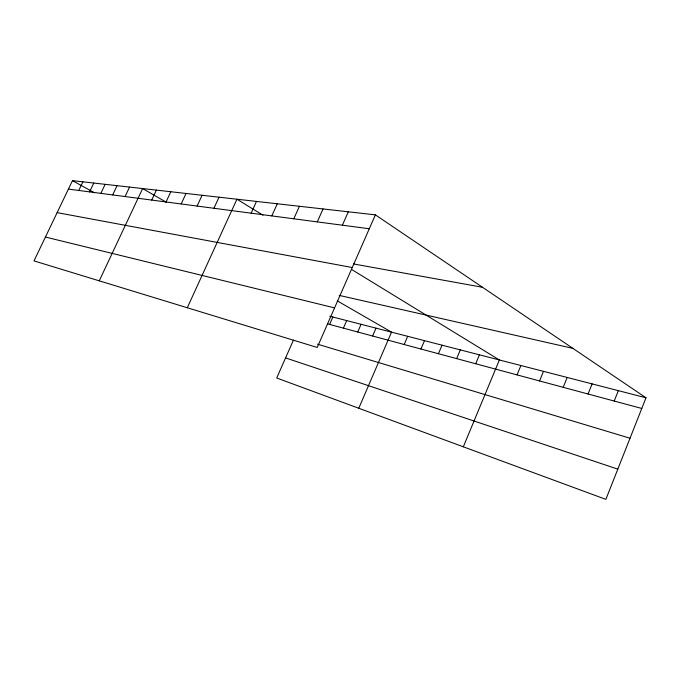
<?xml version="1.0" encoding="UTF-8"?>
<svg xmlns="http://www.w3.org/2000/svg" width="680" height="680" viewBox="0 0 680 680"><rect width="100%" height="100%" fill="white"/><g stroke="black" fill="none" stroke-linecap="round" stroke-linejoin="round"><path stroke-width="1.02" d="M375.385 214.863L317.203 347.463L34 260.89L72.48 180.633L375.385 214.863L646 397.791L605.871 499.366L276.7 378.003L293.454 340.111M614.21 401.047L618.35 390.66M588.047 394L592.119 383.894M563.193 387.311L567.188 377.468M539.554 380.953L543.481 371.348M517.046 374.892L520.906 365.525M463.318 446.802L499.375 359.975L351.509 269.399M475.685 363.757L479.417 354.824M456.646 358.632L460.326 349.894M438.413 353.727L442.034 345.176M420.937 349.019L424.499 340.654M404.175 344.505L407.677 336.32M358.776 408.263L391.527 332.146L337.297 300.866M372.598 336.005L375.998 328.142M357.723 332.001L361.072 324.292M343.4 328.151L346.698 320.586M329.613 324.436L332.86 317.016M342.38 225.207L348.304 211.803M317.271 221.893L323.043 208.956M293.794 218.799L299.421 206.278M271.804 215.9L277.278 203.779M251.15 213.18L256.488 201.433M187.289 307.751L236.929 199.223L262.964 215.169M213.928 208.267L219.019 197.2M197.106 206.057L202.088 195.279M181.178 203.949L186.04 193.469M166.065 201.96L170.825 191.751M151.716 200.065L156.374 190.119M99.254 280.84L142.63 188.564L166.532 202.351M125.069 196.554L129.54 187.085M112.684 194.922L117.062 185.674M100.861 193.367L105.153 184.331M78.769 190.451L82.9 181.815M89.564 191.879L93.78 183.047M68.425 189.091L369.291 228.752M353.549 263.942L482.511 287.283M57.137 212.636L352.274 267.537M339.209 295.392L572.883 348.364M45.433 237.048L334.56 307.896M329.783 316.225L646 397.791M327.565 323.884L641.784 408.467M317.517 344.173L630.02 438.235M285.583 357.909L617.814 469.14M72.48 180.633L94.409 192.771"/></g></svg>
